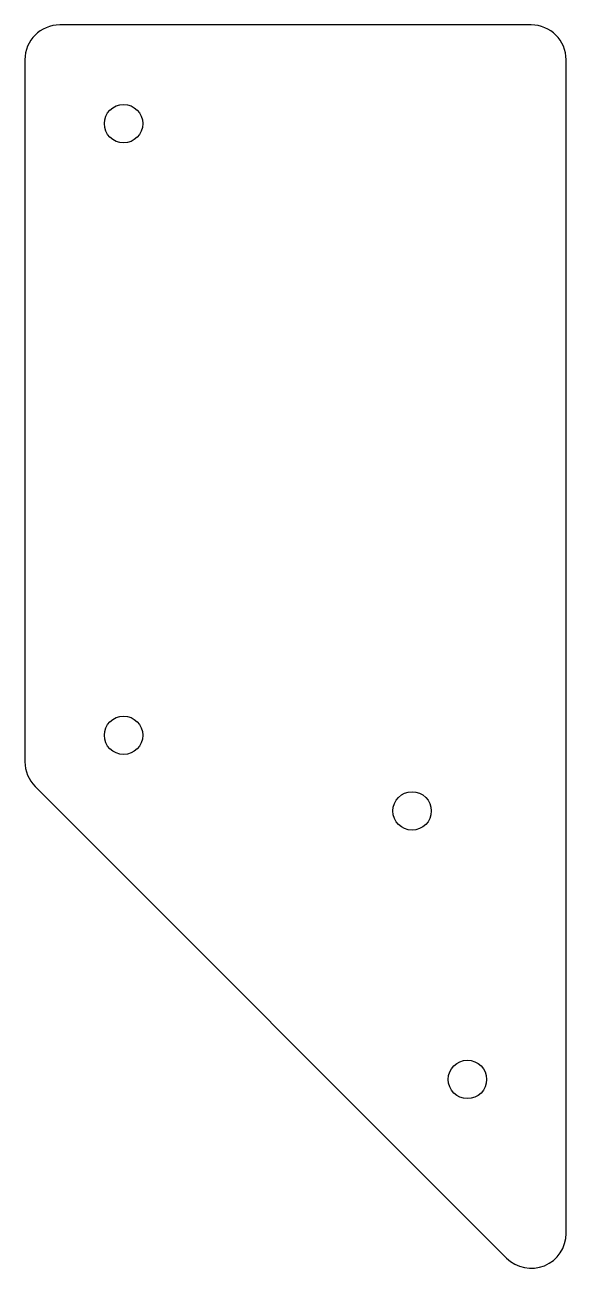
# Model space of a CAD drawing. Extents: x 56 to 87, y -108.3 to -37.
import ezdxf

# ---------------------------------------------------------------- set-up
doc = ezdxf.new("R2010")
doc.units = 0
doc.layers.get('0').update_dxf_attribs({"linetype": 'continuous'})

# ---------------------------------------------------------------- blocks, each defined once
blk = doc.blocks.new('BODY003')
at = {"color": 0}
for p, q in [((85, -37), (58, -37)), ((56, -39), (56, -79.172)), ((87, -106.172), (87, -39)), ((56.586, -80.586), (83.586, -107.586))]:
    blk.add_line(p, q, dxfattribs=at)
for centre in [(61.65, -42.65), (61.65, -77.66), (78.18, -81.99), (81.35, -97.36)]:
    blk.add_circle(centre, 1.1, dxfattribs=at)
for centre, start, end in [((58, -39), 90, -180), ((85, -39), 0, 90), ((58, -79.172), -180, -135), ((85, -106.172), -135, 0)]:
    blk.add_arc(centre, 2, start, end, dxfattribs=at)

msp = doc.modelspace()

# ---------------------------------------------------------------- block references
at = {"color": 0}
msp.add_blockref('BODY003', (0, 0), dxfattribs=at)

doc.saveas('drawing.dxf')
